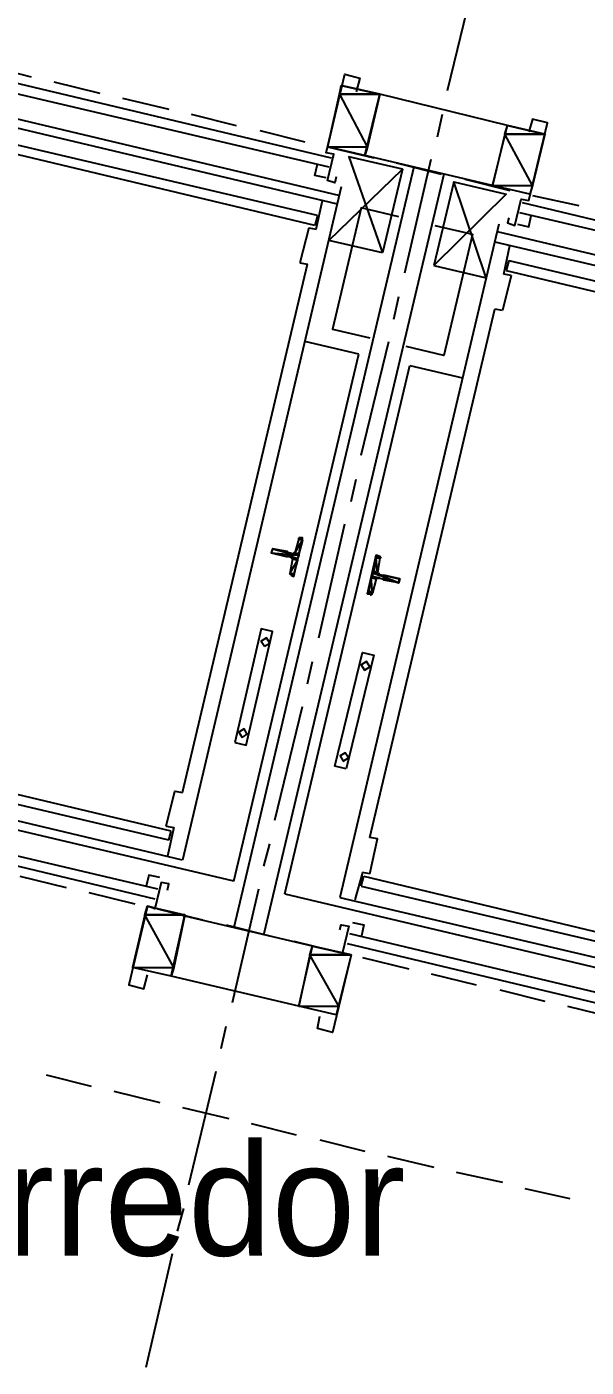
# Model space of a CAD drawing. Header units: feet. Extents: x -84 to 198, y -22 to 181.
# Drawn here: x 78.33 to 84.29, y 105.78 to 120.08 of the extents above; entities that cross this region are included whole.
import ezdxf
from ezdxf.enums import TextEntityAlignment as Align

# ---------------------------------------------------------------- set-up
doc = ezdxf.new("R2010")
doc.units = ezdxf.units.FT
for name, color, linetype in [('A-LINEA', 7, 'CONTINUOUS'), ('A-LINEA-FINA', 9, 'CONTINUOUS'), ('A-MURO-CONCRETO', 8, 'CONTINUOUS'), ('A-NOMBRE-ESPACIO', 2, 'CONTINUOUS')]:
    doc.layers.add(name, color=color, linetype=linetype)

msp = doc.modelspace()

# ---------------------------------------------------------------- linework, layer by layer
at = {"layer": 'A-LINEA'}
for p, q in [((82.8133, 119.4044), (83.08, 120.4978)), ((74.4133, 120.0044), (81.6667, 118.2844)), ((81.64, 118.1911), (74.6667, 119.8444)), ((77.8933, 119.6711), (78.3733, 119.5511)), ((78.04, 119.5244), (81.5733, 118.6844)), ((78.6133, 119.4978), (79.1067, 119.3778)), ((78.0133, 119.4178), (81.5467, 118.5911)), ((79.3467, 119.3244), (79.84, 119.2044)), ((81.68, 119.4578), (81.5333, 118.8044)), ((82.0933, 119.3644), (81.68, 119.4578)), ((81.9333, 118.7111), (82.0933, 119.3644)), ((83.4533, 119.0311), (82.0933, 119.3644)), ((80.08, 119.1511), (80.56, 119.0311)), ((82.7067, 118.9111), (82.76, 119.1511)), ((81.4267, 118.0711), (77.8933, 118.8978)), ((80.8133, 118.9778), (81.2933, 118.8578)), ((83.2933, 118.3911), (83.4533, 119.0311)), ((83.8533, 118.9378), (83.4533, 119.0311)), ((81.4, 117.9644), (77.8667, 118.8044)), ((81.9333, 118.7111), (81.5333, 118.8044)), ((81.5333, 118.8044), (82.0267, 118.6844)), ((83.2933, 118.3911), (81.9333, 118.7111)), ((82.2667, 118.6311), (82.7467, 118.5111)), ((82.36, 117.4578), (82.64, 118.6711)), ((82.4533, 118.5911), (80.5333, 110.4711)), ((82.7733, 118.5111), (80.8533, 110.4044)), ((82.3333, 118.5644), (82.12, 117.6711)), ((81.68, 118.3778), (79.9867, 111.1911)), ((82.88, 118.4311), (82.6667, 117.5378)), ((83, 118.4578), (83.48, 118.3378)), ((83.6933, 118.2978), (83.2933, 118.3911)), ((81.4133, 117.9244), (81.48, 118.2311)), ((87.1467, 117.3644), (83.6133, 118.2044)), ((83.72, 118.2844), (84.2133, 118.1778)), ((81.4267, 118.0711), (81.4, 117.9644)), ((87.12, 117.2711), (83.5867, 118.0978)), ((81.3333, 117.9378), (81.24, 117.5644)), ((81.3333, 117.9378), (81.4133, 117.9244)), ((83.36, 117.9778), (81.6667, 110.7911)), ((90.6, 116.1778), (83.3467, 117.8978)), ((82.12, 117.6711), (81.5467, 117.8044)), ((83.32, 117.7911), (90.2933, 116.1378)), ((83.4133, 117.4444), (83.48, 117.7511)), ((79.9867, 111.9111), (81.32, 117.5511)), ((81.24, 117.5644), (81.32, 117.5511)), ((82.6667, 117.5378), (83.2267, 117.4044)), ((83.4667, 117.5911), (83.44, 117.4844)), ((83.44, 117.4844), (86.9733, 116.6444)), ((83.4667, 117.5911), (87, 116.7511)), ((83.4933, 117.4311), (83.4, 117.0578)), ((83.4933, 117.4311), (83.4133, 117.4444)), ((82.24, 116.9644), (82.2933, 117.2044)), ((81.9867, 111.4311), (83.32, 117.0711)), ((83.4, 117.0578), (83.32, 117.0711)), ((81.8667, 116.5911), (81.2933, 116.7244)), ((81.8933, 115.5111), (82.1867, 116.7244)), ((80.5333, 110.9644), (81.8667, 116.5911)), ((81.08, 110.8311), (82.4133, 116.4711)), ((82.4133, 116.4711), (82.9733, 116.3378)), ((81.7867, 115.0178), (81.84, 115.2578)), ((81.44, 113.5644), (81.72, 114.7778)), ((81.2267, 114.6178), (81.1867, 114.4711)), ((81.2513, 114.6306), (81.2276, 114.617)), ((81.1067, 114.4711), (81.1067, 114.4844)), ((81.16, 114.4044), (81.1333, 114.2444)), ((82.0933, 114.4178), (82.0667, 114.2578)), ((82.1064, 114.4079), (82.0913, 114.4306)), ((81.1469, 114.241), (81.1621, 114.2183)), ((82.0533, 114.1911), (82.0133, 114.0444)), ((81.9887, 114.0183), (82.0124, 114.0318)), ((81.32, 113.0711), (81.3733, 113.3111)), ((80.5333, 110.9644), (72.6133, 112.8311)), ((79.9867, 111.1911), (73.0133, 112.8444)), ((80.9733, 111.6178), (81.2667, 112.8311)), ((79.8667, 111.4978), (76.3467, 112.3378)), ((79.84, 111.4044), (76.32, 112.2311)), ((76.1733, 111.6178), (79.6933, 110.7778)), ((76.2, 111.7111), (79.72, 110.8844)), ((79.8133, 111.5511), (79.8933, 111.5378)), ((79.8933, 111.5378), (79.8267, 111.2311)), ((79.84, 111.4044), (79.8667, 111.4978)), ((80.8533, 111.1244), (80.92, 111.3644)), ((81.9067, 111.0578), (81.8267, 110.7644)), ((81.9867, 111.0444), (81.9067, 111.0578)), ((78.2533, 111.0178), (78.7467, 110.8978)), ((80.52, 109.6711), (80.8, 110.8844)), ((81.8933, 110.9111), (81.92, 111.0178)), ((81.8933, 110.9111), (85.4133, 110.0844)), ((81.92, 111.0178), (85.44, 110.1778)), ((78.9867, 110.8444), (79.48, 110.7244)), ((81.08, 110.8311), (89, 108.9511)), ((81.6667, 110.7911), (88.64, 109.1511)), ((79.6133, 110.6978), (79.4533, 110.0444)), ((80.0133, 110.5911), (79.6133, 110.6978)), ((79.72, 110.6711), (80.2, 110.5511)), ((79.8667, 109.9511), (80.0133, 110.6044)), ((81.3733, 110.2711), (80.0133, 110.5911)), ((80.4533, 110.4978), (80.9333, 110.3778)), ((81.1733, 110.3244), (81.6667, 110.2044)), ((85.2933, 109.5644), (81.7733, 110.4044)), ((81.2267, 109.6311), (81.3733, 110.2711)), ((81.7867, 110.1778), (81.3733, 110.2711)), ((81.7867, 110.1778), (81.6267, 109.5378)), ((85.2667, 109.4578), (81.7467, 110.2978)), ((79.8667, 109.9511), (79.4533, 110.0444)), ((81.9067, 110.1511), (82.4, 110.0311)), ((81.2267, 109.6311), (79.8667, 109.9511)), ((82.64, 109.9778), (83.12, 109.8578)), ((83.3733, 109.8044), (83.8533, 109.6844)), ((81.6267, 109.5378), (81.2267, 109.6311)), ((84.0933, 109.6311), (84.5867, 109.5111)), ((80.4, 109.1778), (80.4533, 109.4178)), ((78.5333, 108.8978), (79.0133, 108.7778)), ((80.0533, 107.7244), (80.3467, 108.9378)), ((79.2533, 108.7244), (79.7467, 108.6044)), ((79.9867, 108.5511), (80.48, 108.4311)), ((80.72, 108.3778), (81.2, 108.2578)), ((81.4533, 108.2044), (81.9333, 108.0844)), ((82.1733, 108.0311), (82.6667, 107.9111)), ((82.9067, 107.8578), (83.4, 107.7511)), ((83.64, 107.6844), (84.12, 107.5778)), ((79.9333, 107.2311), (80, 107.4711)), ((79.6, 105.7778), (79.88, 106.9911))]:
    msp.add_line(p, q, dxfattribs=at)
for points in [[(81.6267, 118.4844), (81.6133, 118.4178), (81.5333, 118.4444), (81.6, 118.7244), (81.52, 118.7378), (81.72, 119.5778), (81.88, 119.5378), (81.84, 119.3911)], [(83.4667, 118.0444), (83.4533, 117.9911), (83.5333, 117.9644), (83.6, 118.2444), (83.68, 118.2311), (83.88, 119.0578), (83.72, 119.0978), (83.68, 118.9644)], [(81.52, 118.4711), (81.4, 118.4978), (81.4267, 118.6178)], [(81.5467, 117.8044), (82.3333, 118.5644), (81.76, 118.6978), (82.12, 117.6711)], [(83.2267, 117.4044), (82.88, 118.4311), (83.44, 118.2978), (82.6667, 117.5378)], [(82.2933, 118.0578), (81.8933, 118.1511), (81.5867, 116.8578), (81.9867, 116.7644)], [(83.56, 117.9778), (83.68, 117.9511), (83.7067, 118.0711)], [(82.68, 117.9644), (83.08, 117.8711), (82.7733, 116.5778), (82.3733, 116.6711)], [(81.16, 114.2311), (81.1733, 114.2178), (81.2667, 114.6311), (81.2533, 114.6311)], [(81.1067, 114.4844), (80.9467, 114.5111), (80.9333, 114.4711), (81.0933, 114.4311)], [(81.16, 114.4578), (81.12, 114.4711), (81.12, 114.4711)], [(81.1621, 114.445), (81.1772, 114.4474), (81.1861, 114.4598)], [(81.1467, 114.4311), (81.1067, 114.4311), (81.1067, 114.4311)], [(81.1728, 114.3932), (81.1704, 114.4083), (81.1579, 114.4172)], [(81.9867, 114.0311), (81.96, 114.0311), (82.0533, 114.4444), (82.08, 114.4311)], [(82.0913, 114.2039), (82.0762, 114.2015), (82.0672, 114.189)], [(82.08, 114.2311), (82.1333, 114.2311), (82.1333, 114.2311), (82.1333, 114.2311)], [(82.08, 114.2044), (82.12, 114.1911), (82.12, 114.1911)], [(82.0805, 114.2557), (82.083, 114.2406), (82.0954, 114.2316)], [(82.1333, 114.2311), (82.3067, 114.1911), (82.2933, 114.1511), (82.1333, 114.1778), (82.1333, 114.1911)], [(80.5467, 112.4444), (80.6667, 112.4178), (80.9467, 113.6311), (80.8267, 113.6578), (80.5467, 112.4444)], [(80.8626, 113.4724), (80.9187, 113.507), (80.8841, 113.5632), (80.8279, 113.5285), (80.8626, 113.4724)], [(81.7333, 112.1644), (81.6133, 112.1911), (81.9067, 113.4044), (82.0267, 113.3778), (81.7333, 112.1644)], [(81.9293, 113.219), (81.9854, 113.2537), (81.9507, 113.3099), (81.8946, 113.2752), (81.9293, 113.219)], [(80.6226, 112.499), (80.6787, 112.5337), (80.6441, 112.5899), (80.5879, 112.5552), (80.6226, 112.499)], [(81.7026, 112.2457), (81.7587, 112.2804), (81.7241, 112.3365), (81.6679, 112.3019), (81.7026, 112.2457)], [(79.8133, 111.5511), (79.9067, 111.9244), (79.9867, 111.9111)], [(81.9867, 111.0444), (82.0667, 111.4178), (81.9867, 111.4311)], [(79.7467, 111.0044), (79.6267, 111.0311), (79.6, 110.9111)], [(79.8267, 110.8711), (79.84, 110.9378), (79.76, 110.9511), (79.6933, 110.6711), (79.6133, 110.6978), (79.4133, 109.8578), (79.5733, 109.8178), (79.6133, 109.9644)], [(81.6667, 110.4444), (81.68, 110.4978), (81.76, 110.4844), (81.6933, 110.2044), (81.7867, 110.1778), (81.5867, 109.3511), (81.4267, 109.3911), (81.4533, 109.5244)], [(81.8, 110.5244), (81.92, 110.4978), (81.8933, 110.3644)]]:
    msp.add_lwpolyline(points, dxfattribs=at)
at = {"layer": 'A-LINEA-FINA'}
for p, q in [((81.2667, 114.6178), (81.2267, 114.6311)), ((81.2667, 114.6178), (81.2267, 114.6178)), ((81.2667, 114.6178), (81.24, 114.6311)), ((81.2667, 114.6311), (81.24, 114.6311)), ((81.2667, 114.6311), (81.2533, 114.6311)), ((81.0933, 114.4311), (80.9333, 114.4711)), ((81.1067, 114.4311), (80.9333, 114.4711)), ((81.1067, 114.4711), (80.9467, 114.5111)), ((81.1067, 114.4711), (80.9467, 114.5111)), ((81.2267, 114.4444), (81.16, 114.4578)), ((81.2133, 114.4044), (81.1467, 114.4178)), ((81.2133, 114.4044), (81.16, 114.4178)), ((81.2133, 114.3911), (81.16, 114.4044)), ((82.0533, 114.4444), (82.0933, 114.4311)), ((82.0533, 114.4444), (82.08, 114.4311)), ((82.0533, 114.4311), (82.0933, 114.4178)), ((81.1733, 114.2178), (81.1467, 114.2311)), ((81.1733, 114.2311), (81.1467, 114.2311)), ((81.1733, 114.2178), (81.16, 114.2311)), ((82, 114.2178), (82.0533, 114.2044)), ((82, 114.2044), (82.0533, 114.1911)), ((82.0133, 114.2711), (82.0667, 114.2578)), ((82.0133, 114.2578), (82.08, 114.2311)), ((82.0133, 114.2578), (82.08, 114.2444)), ((82.0133, 114.2178), (82.0667, 114.2044)), ((82.1333, 114.2311), (82.2933, 114.1911)), ((82.1333, 114.2311), (82.2933, 114.1911)), ((82.1333, 114.2311), (82.3067, 114.1911)), ((82.1333, 114.1911), (82.2933, 114.1511)), ((81.96, 114.0444), (82, 114.0311)), ((81.96, 114.0311), (81.9867, 114.0311))]:
    msp.add_line(p, q, dxfattribs=at)
for points in [[(81.1867, 114.4711), (81.2667, 114.6044), (81.2267, 114.6178), (81.1867, 114.4711), (81.1867, 114.4711)], [(81.2267, 114.4578), (81.1867, 114.4711), (81.2667, 114.6044), (81.2267, 114.4578)], [(81.2267, 114.6311), (81.2667, 114.6178), (81.2267, 114.6178), (81.2267, 114.6311)], [(81.2267, 114.6311), (81.2667, 114.6178), (81.24, 114.6311), (81.2267, 114.6311)], [(81.2267, 114.6178), (81.2667, 114.6178), (81.2667, 114.6178), (81.2267, 114.6178)], [(81.2667, 114.6178), (81.2667, 114.6178), (81.2267, 114.6178), (81.2667, 114.6178)], [(81.2667, 114.6178), (81.2267, 114.6178), (81.2667, 114.6044), (81.2667, 114.6178), (81.2667, 114.6178)], [(81.2267, 114.6178), (81.2667, 114.6178), (81.2667, 114.6178), (81.2267, 114.6178), (81.2267, 114.6178)], [(81.24, 114.6311), (81.2667, 114.6178), (81.2667, 114.6178), (81.24, 114.6311), (81.24, 114.6311)], [(81.2667, 114.6311), (81.2667, 114.6311), (81.24, 114.6311), (81.2667, 114.6311)], [(81.2667, 114.6311), (81.24, 114.6311), (81.2667, 114.6178), (81.2667, 114.6311), (81.2667, 114.6311)], [(81.24, 114.6311), (81.2667, 114.6311), (81.2533, 114.6311), (81.24, 114.6311)], [(81.2533, 114.6311), (81.2667, 114.6311), (81.2667, 114.6311), (81.2533, 114.6311), (81.2533, 114.6311)], [(80.9333, 114.4711), (81.2267, 114.4444), (80.9467, 114.5111), (80.9333, 114.4711), (80.9333, 114.4711)], [(80.9333, 114.4711), (81.0933, 114.4311), (81.0933, 114.4311), (80.9333, 114.4711)], [(81.0933, 114.4311), (81.0933, 114.4311), (80.9333, 114.4711), (81.0933, 114.4311), (81.0933, 114.4311)], [(80.9333, 114.4711), (81.0933, 114.4311), (81.0933, 114.4311), (80.9333, 114.4711)], [(81.0933, 114.4311), (81.0933, 114.4311), (80.9333, 114.4711), (81.0933, 114.4311)], [(80.9333, 114.4711), (81.0933, 114.4311), (81.0933, 114.4311), (80.9333, 114.4711), (80.9333, 114.4711)], [(80.9333, 114.4711), (81.0933, 114.4311), (81.0933, 114.4311), (80.9333, 114.4711)], [(81.0933, 114.4311), (81.0933, 114.4311), (80.9333, 114.4711), (81.0933, 114.4311), (81.0933, 114.4311)], [(80.9333, 114.4711), (81.1067, 114.4311), (81.1067, 114.4311), (80.9333, 114.4711)], [(81.1067, 114.4311), (81.1067, 114.4311), (80.9333, 114.4711), (81.1067, 114.4311)], [(81.1067, 114.4311), (80.9333, 114.4711), (81.0933, 114.4311), (81.1067, 114.4311), (81.1067, 114.4311)], [(80.9333, 114.4711), (81.1067, 114.4311), (81.1067, 114.4311), (80.9333, 114.4711)], [(81.1067, 114.4311), (81.1067, 114.4311), (80.9333, 114.4711), (81.1067, 114.4311), (81.1067, 114.4311)], [(80.9333, 114.4711), (81.1067, 114.4311), (81.1067, 114.4311), (80.9333, 114.4711)], [(81.1067, 114.4311), (81.1067, 114.4311), (80.9333, 114.4711), (81.1067, 114.4311), (81.1067, 114.4311)], [(80.9333, 114.4711), (81.1067, 114.4311), (81.1067, 114.4311), (80.9333, 114.4711)], [(81.1067, 114.4311), (81.1067, 114.4311), (80.9333, 114.4711), (81.1067, 114.4311), (81.1067, 114.4311)], [(81.2133, 114.4044), (80.9333, 114.4711), (81.2267, 114.4444), (81.2133, 114.4044)], [(81.1067, 114.4711), (81.1067, 114.4711), (80.9467, 114.5111), (81.1067, 114.4711)], [(81.1067, 114.4711), (80.9467, 114.5111), (81.12, 114.4711), (81.1067, 114.4711), (81.1067, 114.4711)], [(80.9467, 114.5111), (81.1067, 114.4711), (81.1067, 114.4711), (80.9467, 114.5111)], [(81.1067, 114.4711), (81.1067, 114.4711), (80.9467, 114.5111), (81.1067, 114.4711), (81.1067, 114.4711)], [(80.9467, 114.5111), (81.1067, 114.4711), (81.1067, 114.4711), (80.9467, 114.5111)], [(81.1067, 114.4711), (81.1067, 114.4711), (80.9467, 114.5111), (81.1067, 114.4711)], [(80.9467, 114.5111), (81.1067, 114.4711), (81.1067, 114.4711), (80.9467, 114.5111), (80.9467, 114.5111)], [(80.9467, 114.5111), (81.1067, 114.4711), (81.1067, 114.4711), (80.9467, 114.5111)], [(81.1067, 114.4711), (81.1067, 114.4711), (80.9467, 114.5111), (81.1067, 114.4711), (81.1067, 114.4711)], [(80.9467, 114.5111), (81.1067, 114.4711), (81.1067, 114.4711), (80.9467, 114.5111)], [(81.1067, 114.4711), (81.1067, 114.4711), (80.9467, 114.5111), (81.1067, 114.4711)], [(80.9467, 114.5111), (81.1067, 114.4711), (81.1067, 114.4711), (80.9467, 114.5111), (80.9467, 114.5111)], [(80.9467, 114.5111), (81.1067, 114.4711), (81.1067, 114.4711), (80.9467, 114.5111)], [(81.1067, 114.4711), (81.1067, 114.4711), (80.9467, 114.5111), (81.1067, 114.4711), (81.1067, 114.4711)], [(81.1067, 114.4844), (81.1067, 114.4844), (80.9467, 114.5111), (81.1067, 114.4844)], [(81.1067, 114.4844), (80.9467, 114.5111), (81.1067, 114.4711), (81.1067, 114.4844), (81.1067, 114.4844)], [(81.16, 114.4578), (81.2267, 114.4444), (81.2267, 114.4444), (81.16, 114.4578)], [(81.2267, 114.4444), (81.2267, 114.4444), (81.16, 114.4578), (81.2267, 114.4444), (81.2267, 114.4444)], [(81.16, 114.4578), (81.2267, 114.4444), (81.2267, 114.4444), (81.16, 114.4578)], [(81.2267, 114.4444), (81.2267, 114.4444), (81.16, 114.4578), (81.2267, 114.4444), (81.2267, 114.4444)], [(81.16, 114.4578), (81.2267, 114.4444), (81.1733, 114.4578), (81.16, 114.4578), (81.16, 114.4578)], [(81.1733, 114.4578), (81.2267, 114.4578), (81.1733, 114.4711), (81.1733, 114.4578)], [(81.2267, 114.4578), (81.1733, 114.4711), (81.1867, 114.4711), (81.2267, 114.4578), (81.2267, 114.4578)], [(81.1733, 114.4711), (81.2267, 114.4578), (81.2267, 114.4578), (81.1733, 114.4711)], [(81.1733, 114.4578), (81.2267, 114.4444), (81.2267, 114.4444), (81.1733, 114.4578)], [(81.2267, 114.4444), (81.2267, 114.4444), (81.1733, 114.4578), (81.2267, 114.4444), (81.2267, 114.4444)], [(81.1733, 114.4578), (81.2267, 114.4444), (81.2267, 114.4444), (81.1733, 114.4578)], [(81.2267, 114.4444), (81.2267, 114.4444), (81.1733, 114.4578), (81.2267, 114.4444), (81.2267, 114.4444)], [(81.1733, 114.4578), (81.2267, 114.4444), (81.2267, 114.4444), (81.1733, 114.4578)], [(81.2267, 114.4444), (81.2267, 114.4444), (81.1733, 114.4578), (81.2267, 114.4444), (81.2267, 114.4444)], [(81.2267, 114.4444), (81.1733, 114.4578), (81.2267, 114.4578), (81.2267, 114.4444)], [(81.2267, 114.4578), (81.2267, 114.4578), (81.1867, 114.4711), (81.2267, 114.4578)], [(81.2267, 114.4578), (81.1867, 114.4711), (81.2267, 114.4578), (81.2267, 114.4578), (81.2267, 114.4578)], [(81.1333, 114.2444), (81.2133, 114.3911), (81.16, 114.4044), (81.1333, 114.2444)], [(81.1733, 114.2444), (81.1333, 114.2444), (81.2133, 114.3911), (81.1733, 114.2444)], [(81.1467, 114.4178), (81.2133, 114.4044), (81.1467, 114.4311), (81.1467, 114.4178), (81.1467, 114.4178)], [(81.16, 114.4178), (81.2133, 114.4044), (81.1467, 114.4178), (81.16, 114.4178), (81.16, 114.4178)], [(81.16, 114.4044), (81.2133, 114.4044), (81.16, 114.4178), (81.16, 114.4044), (81.16, 114.4044)], [(81.16, 114.4178), (81.2133, 114.4044), (81.2133, 114.4044), (81.16, 114.4178)], [(81.2133, 114.4044), (81.2133, 114.4044), (81.16, 114.4178), (81.2133, 114.4044), (81.2133, 114.4044)], [(81.16, 114.4178), (81.2133, 114.4044), (81.2133, 114.4044), (81.16, 114.4178)], [(81.2133, 114.4044), (81.2133, 114.4044), (81.16, 114.4178), (81.2133, 114.4044), (81.2133, 114.4044)], [(81.16, 114.4178), (81.2133, 114.4044), (81.2133, 114.4044), (81.16, 114.4178)], [(81.2133, 114.4044), (81.2133, 114.4044), (81.16, 114.4178), (81.2133, 114.4044), (81.2133, 114.4044)], [(81.16, 114.4178), (81.2133, 114.4044), (81.2133, 114.4044), (81.16, 114.4178)], [(81.2133, 114.4044), (81.2133, 114.4044), (81.16, 114.4178), (81.2133, 114.4044), (81.2133, 114.4044)], [(81.16, 114.4044), (81.2133, 114.3911), (81.2133, 114.3911), (81.16, 114.4044)], [(81.2133, 114.3911), (81.2133, 114.3911), (81.16, 114.4044), (81.2133, 114.3911)], [(81.2133, 114.3911), (81.16, 114.4044), (81.2133, 114.3911), (81.2133, 114.3911), (81.2133, 114.3911)], [(81.2133, 114.3911), (81.16, 114.4044), (81.2133, 114.4044), (81.2133, 114.3911)], [(82.0267, 114.2711), (82.0667, 114.2578), (82.0533, 114.4178), (82.0267, 114.2711)], [(82.0533, 114.4444), (82.0533, 114.4444), (82.0933, 114.4311), (82.0533, 114.4444)], [(82.0533, 114.4444), (82.0933, 114.4311), (82.0533, 114.4311), (82.0533, 114.4444), (82.0533, 114.4444)], [(82.0933, 114.4311), (82.0533, 114.4444), (82.08, 114.4311), (82.0933, 114.4311)], [(82.08, 114.4311), (82.0533, 114.4444), (82.0533, 114.4444), (82.08, 114.4311), (82.08, 114.4311)], [(82.0933, 114.4311), (82.0933, 114.4178), (82.0533, 114.4311), (82.0933, 114.4311)], [(82.0933, 114.4178), (82.0533, 114.4311), (82.0533, 114.4311), (82.0933, 114.4178)], [(82.0533, 114.4311), (82.0533, 114.4311), (82.0933, 114.4178), (82.0533, 114.4311)], [(82.0933, 114.4178), (82.0533, 114.4311), (82.0533, 114.4311), (82.0933, 114.4178)], [(82.0533, 114.4311), (82.0533, 114.4311), (82.0933, 114.4178), (82.0533, 114.4311)], [(82.0533, 114.4311), (82.0933, 114.4178), (82.0533, 114.4178), (82.0533, 114.4311), (82.0533, 114.4311)], [(82.0933, 114.4178), (82.0533, 114.4311), (82.0533, 114.4311), (82.0933, 114.4178)], [(82.0533, 114.4311), (82.0533, 114.4311), (82.0933, 114.4311), (82.0533, 114.4311)], [(82.0533, 114.4311), (82.0933, 114.4311), (82.0533, 114.4311), (82.0533, 114.4311), (82.0533, 114.4311)], [(82.0667, 114.2578), (82.0533, 114.4178), (82.0933, 114.4178), (82.0667, 114.2578), (82.0667, 114.2578)], [(81.1733, 114.2311), (81.1467, 114.2444), (81.1333, 114.2444), (81.1733, 114.2311), (81.1733, 114.2311)], [(81.1733, 114.2311), (81.1733, 114.2311), (81.1333, 114.2444), (81.1733, 114.2311)], [(81.1733, 114.2311), (81.1333, 114.2444), (81.1733, 114.2311), (81.1733, 114.2311), (81.1733, 114.2311)], [(81.1733, 114.2444), (81.1733, 114.2444), (81.1333, 114.2444), (81.1733, 114.2444)], [(81.1733, 114.2444), (81.1333, 114.2444), (81.1733, 114.2311), (81.1733, 114.2444), (81.1733, 114.2444)], [(81.1467, 114.2311), (81.1733, 114.2311), (81.1467, 114.2444), (81.1467, 114.2311)], [(81.1467, 114.2444), (81.1733, 114.2311), (81.1733, 114.2311), (81.1467, 114.2444)], [(81.16, 114.2311), (81.1733, 114.2178), (81.1467, 114.2311), (81.16, 114.2311)], [(81.1467, 114.2311), (81.1733, 114.2178), (81.1733, 114.2178), (81.1467, 114.2311)], [(81.1733, 114.2178), (81.1733, 114.2178), (81.1467, 114.2311), (81.1733, 114.2178)], [(81.1733, 114.2178), (81.1467, 114.2311), (81.1733, 114.2178), (81.1733, 114.2178), (81.1733, 114.2178)], [(81.1733, 114.2311), (81.1733, 114.2311), (81.1467, 114.2311), (81.1733, 114.2311)], [(81.1733, 114.2311), (81.1467, 114.2311), (81.1733, 114.2178), (81.1733, 114.2311), (81.1733, 114.2311)], [(81.9733, 114.0578), (82.0133, 114.0444), (82, 114.2044), (81.9733, 114.0578)], [(82, 114.2044), (82.0533, 114.1911), (82, 114.2178), (82, 114.2044)], [(82.0533, 114.1911), (82, 114.2178), (82.0533, 114.2044), (82.0533, 114.1911), (82.0533, 114.1911)], [(82.0533, 114.2044), (82, 114.2178), (82.0667, 114.2044), (82.0533, 114.2044), (82.0533, 114.2044)], [(82.0133, 114.2178), (82.0667, 114.2044), (82, 114.2178), (82.0133, 114.2178), (82.0133, 114.2178)], [(82.0133, 114.0444), (82, 114.2044), (82.0533, 114.1911), (82.0133, 114.0444)], [(82.0533, 114.1911), (82, 114.2044), (82, 114.2044), (82.0533, 114.1911)], [(82, 114.2044), (82, 114.2044), (82.0533, 114.1911), (82, 114.2044)], [(82, 114.2044), (82.0533, 114.1911), (82, 114.2044), (82, 114.2044), (82, 114.2044)], [(82.0133, 114.2578), (82.0667, 114.2444), (82.0133, 114.2711), (82.0133, 114.2578)], [(82.0667, 114.2444), (82.0133, 114.2711), (82.0667, 114.2578), (82.0667, 114.2444)], [(82.0667, 114.2578), (82.0133, 114.2711), (82.0133, 114.2711), (82.0667, 114.2578), (82.0667, 114.2578)], [(82.0267, 114.2711), (82.0667, 114.2578), (82.0133, 114.2711), (82.0267, 114.2711), (82.0267, 114.2711)], [(82.0133, 114.2178), (82.2933, 114.1511), (82.0133, 114.2578), (82.0133, 114.2178)], [(82.2933, 114.1511), (82.0133, 114.2578), (82.2933, 114.1911), (82.2933, 114.1511), (82.2933, 114.1511)], [(82.08, 114.2311), (82.0133, 114.2578), (82.0133, 114.2578), (82.08, 114.2311)], [(82.0133, 114.2578), (82.0133, 114.2578), (82.08, 114.2311), (82.0133, 114.2578), (82.0133, 114.2578)], [(82.08, 114.2311), (82.0133, 114.2578), (82.08, 114.2444), (82.08, 114.2311), (82.08, 114.2311)], [(82.08, 114.2444), (82.0133, 114.2578), (82.0133, 114.2578), (82.08, 114.2444)], [(82.0133, 114.2578), (82.0133, 114.2578), (82.08, 114.2444), (82.0133, 114.2578), (82.0133, 114.2578)], [(82.08, 114.2444), (82.0133, 114.2578), (82.0133, 114.2578), (82.08, 114.2444)], [(82.0133, 114.2578), (82.0133, 114.2578), (82.08, 114.2444), (82.0133, 114.2578), (82.0133, 114.2578)], [(82.08, 114.2444), (82.0133, 114.2578), (82.0667, 114.2444), (82.08, 114.2444), (82.08, 114.2444)], [(82.0667, 114.2444), (82.0133, 114.2578), (82.0133, 114.2578), (82.0667, 114.2444)], [(82.0133, 114.2578), (82.0133, 114.2578), (82.0667, 114.2444), (82.0133, 114.2578), (82.0133, 114.2578)], [(82.0133, 114.2178), (82.0133, 114.2178), (82.0667, 114.2044), (82.0133, 114.2178)], [(82.0667, 114.2044), (82.0133, 114.2178), (82.0133, 114.2178), (82.0667, 114.2044)], [(82.0133, 114.2178), (82.0133, 114.2178), (82.0667, 114.2044), (82.0133, 114.2178), (82.0133, 114.2178)], [(82.0667, 114.2044), (82.0133, 114.2178), (82.0133, 114.2178), (82.0667, 114.2044)], [(82.0133, 114.2178), (82.0133, 114.2178), (82.0667, 114.2044), (82.0133, 114.2178), (82.0133, 114.2178)], [(82.0667, 114.2044), (82.0133, 114.2178), (82.08, 114.2044), (82.0667, 114.2044), (82.0667, 114.2044)], [(82.08, 114.2044), (82.0133, 114.2178), (82.0133, 114.2178), (82.08, 114.2044)], [(82.0133, 114.2178), (82.0133, 114.2178), (82.08, 114.2044), (82.0133, 114.2178), (82.0133, 114.2178)], [(82.0267, 114.2711), (82.0267, 114.2711), (82.0667, 114.2578), (82.0267, 114.2711)], [(82.12, 114.1911), (82.12, 114.1911), (82.2933, 114.1511), (82.12, 114.1911)], [(82.12, 114.1911), (82.2933, 114.1511), (82.1333, 114.1911), (82.12, 114.1911), (82.12, 114.1911)], [(82.2933, 114.1511), (82.12, 114.1911), (82.12, 114.1911), (82.2933, 114.1511)], [(82.12, 114.1911), (82.12, 114.1911), (82.2933, 114.1511), (82.12, 114.1911), (82.12, 114.1911)], [(82.2933, 114.1511), (82.12, 114.1911), (82.12, 114.1911), (82.2933, 114.1511)], [(82.12, 114.1911), (82.12, 114.1911), (82.2933, 114.1511), (82.12, 114.1911), (82.12, 114.1911)], [(82.2933, 114.1511), (82.12, 114.1911), (82.12, 114.1911), (82.2933, 114.1511)], [(82.12, 114.1911), (82.12, 114.1911), (82.2933, 114.1511), (82.12, 114.1911), (82.12, 114.1911)], [(82.2933, 114.1911), (82.1333, 114.2311), (82.1333, 114.2311), (82.2933, 114.1911)], [(82.1333, 114.2311), (82.1333, 114.2311), (82.2933, 114.1911), (82.1333, 114.2311), (82.1333, 114.2311)], [(82.2933, 114.1911), (82.1333, 114.2311), (82.1333, 114.2311), (82.2933, 114.1911)], [(82.1333, 114.2311), (82.1333, 114.2311), (82.2933, 114.1911), (82.1333, 114.2311), (82.1333, 114.2311)], [(82.2933, 114.1911), (82.1333, 114.2311), (82.1333, 114.2311), (82.2933, 114.1911)], [(82.1333, 114.2311), (82.1333, 114.2311), (82.2933, 114.1911), (82.1333, 114.2311)], [(82.2933, 114.1911), (82.1333, 114.2311), (82.1333, 114.2311), (82.2933, 114.1911), (82.2933, 114.1911)], [(82.2933, 114.1911), (82.1333, 114.2311), (82.3067, 114.1911), (82.2933, 114.1911), (82.2933, 114.1911)], [(82.3067, 114.1911), (82.1333, 114.2311), (82.1333, 114.2311), (82.3067, 114.1911)], [(82.1333, 114.2311), (82.1333, 114.2311), (82.3067, 114.1911), (82.1333, 114.2311)], [(82.3067, 114.1911), (82.1333, 114.2311), (82.1333, 114.2311), (82.3067, 114.1911), (82.3067, 114.1911)], [(82.3067, 114.1911), (82.1333, 114.2311), (82.1333, 114.2311), (82.3067, 114.1911)], [(82.1333, 114.2311), (82.1333, 114.2311), (82.3067, 114.1911), (82.1333, 114.2311), (82.1333, 114.2311)], [(82.3067, 114.1911), (82.1333, 114.2311), (82.1333, 114.2311), (82.3067, 114.1911)], [(82.1333, 114.2311), (82.1333, 114.2311), (82.3067, 114.1911), (82.1333, 114.2311), (82.1333, 114.2311)], [(82.1333, 114.1911), (82.1333, 114.1911), (82.2933, 114.1511), (82.1333, 114.1911)], [(82.1333, 114.1911), (82.2933, 114.1511), (82.1333, 114.1778), (82.1333, 114.1911), (82.1333, 114.1911)], [(82.2933, 114.1511), (82.1333, 114.1911), (82.1333, 114.1911), (82.2933, 114.1511)], [(82.1333, 114.1911), (82.1333, 114.1911), (82.2933, 114.1511), (82.1333, 114.1911)], [(82.2933, 114.1511), (82.1333, 114.1911), (82.1333, 114.1911), (82.2933, 114.1511), (82.2933, 114.1511)], [(82.2933, 114.1511), (82.1333, 114.1911), (82.1333, 114.1911), (82.2933, 114.1511)], [(82.1333, 114.1911), (82.1333, 114.1911), (82.2933, 114.1511), (82.1333, 114.1911), (82.1333, 114.1911)], [(82.2933, 114.1511), (82.1333, 114.1911), (82.1333, 114.1911), (82.2933, 114.1511)], [(82.1333, 114.1911), (82.1333, 114.1911), (82.2933, 114.1511), (82.1333, 114.1911), (82.1333, 114.1911)], [(82, 114.0311), (81.96, 114.0444), (81.96, 114.0444), (82, 114.0311)], [(81.96, 114.0444), (81.96, 114.0444), (82, 114.0311), (81.96, 114.0444)], [(82, 114.0311), (81.96, 114.0444), (81.96, 114.0444), (82, 114.0311)], [(81.96, 114.0444), (81.96, 114.0444), (82, 114.0311), (81.96, 114.0444)], [(81.96, 114.0444), (82, 114.0311), (81.96, 114.0311), (81.96, 114.0444), (81.96, 114.0444)], [(81.96, 114.0444), (82, 114.0311), (81.9733, 114.0444), (81.96, 114.0444)], [(82, 114.0311), (81.9867, 114.0311), (81.96, 114.0311), (82, 114.0311)], [(81.9867, 114.0311), (81.96, 114.0311), (81.96, 114.0311), (81.9867, 114.0311)], [(81.96, 114.0311), (81.96, 114.0311), (81.9867, 114.0311), (81.96, 114.0311)], [(81.9867, 114.0311), (81.96, 114.0311), (81.96, 114.0311), (81.9867, 114.0311)], [(81.96, 114.0311), (81.96, 114.0311), (81.9867, 114.0311), (81.96, 114.0311), (81.96, 114.0311)], [(81.9733, 114.0578), (81.9733, 114.0578), (82.0133, 114.0444), (81.9733, 114.0578)], [(81.9733, 114.0578), (82.0133, 114.0444), (81.9733, 114.0444), (81.9733, 114.0578), (81.9733, 114.0578)], [(82, 114.0311), (81.9733, 114.0444), (82.0133, 114.0444), (82, 114.0311), (82, 114.0311)]]:
    msp.add_lwpolyline(points, dxfattribs=at)
at = {"layer": 'A-MURO-CONCRETO'}
for points in [[(81.6667, 119.3644), (81.5333, 118.8044), (81.96, 118.8044), (81.6667, 119.3644)], [(81.68, 119.4578), (82.0933, 119.3644), (81.6667, 119.3644), (81.68, 119.4578), (81.68, 119.4578)], [(81.6667, 119.3644), (82.0933, 119.3644), (81.96, 118.8044), (81.6667, 119.3644), (81.6667, 119.3644)], [(83.4267, 118.9378), (83.2933, 118.3911), (83.72, 118.3911), (83.4267, 118.9378)], [(83.4533, 119.0311), (83.8533, 118.9378), (83.4267, 118.9378), (83.4533, 119.0311), (83.4533, 119.0311)], [(83.4267, 118.9378), (83.8533, 118.9378), (83.72, 118.3911), (83.4267, 118.9378), (83.4267, 118.9378)], [(81.5333, 118.8044), (81.96, 118.8044), (81.9333, 118.7111), (81.5333, 118.8044), (81.5333, 118.8044)], [(83.2933, 118.3911), (83.72, 118.3911), (83.6933, 118.2978), (83.2933, 118.3911), (83.2933, 118.3911)], [(79.5867, 110.6044), (79.4533, 110.0444), (79.8933, 110.0444), (79.5867, 110.6044)], [(79.6133, 110.6978), (80.0133, 110.6044), (79.5867, 110.6044), (79.6133, 110.6978), (79.6133, 110.6978)], [(79.5867, 110.6044), (80.0133, 110.6044), (79.8933, 110.0444), (79.5867, 110.6044), (79.5867, 110.6044)], [(81.3467, 110.1778), (81.2267, 109.6311), (81.6533, 109.6311), (81.3467, 110.1778)], [(81.3733, 110.2711), (81.7867, 110.1778), (81.3467, 110.1778), (81.3733, 110.2711), (81.3733, 110.2711)], [(81.3467, 110.1778), (81.7867, 110.1778), (81.6533, 109.6311), (81.3467, 110.1778), (81.3467, 110.1778)], [(79.4533, 110.0444), (79.8933, 110.0444), (79.8667, 109.9511), (79.4533, 110.0444), (79.4533, 110.0444)], [(81.2267, 109.6311), (81.6533, 109.6311), (81.6267, 109.5378), (81.2267, 109.6311), (81.2267, 109.6311)]]:
    msp.add_lwpolyline(points, dxfattribs=at)

# ---------------------------------------------------------------- texts
at = {"layer": 'A-NOMBRE-ESPACIO'}
msp.add_text('Corredor', height=1.2, dxfattribs=at).set_placement((79.2, 106.9689), align=Align.CENTER)

doc.saveas('drawing.dxf')
